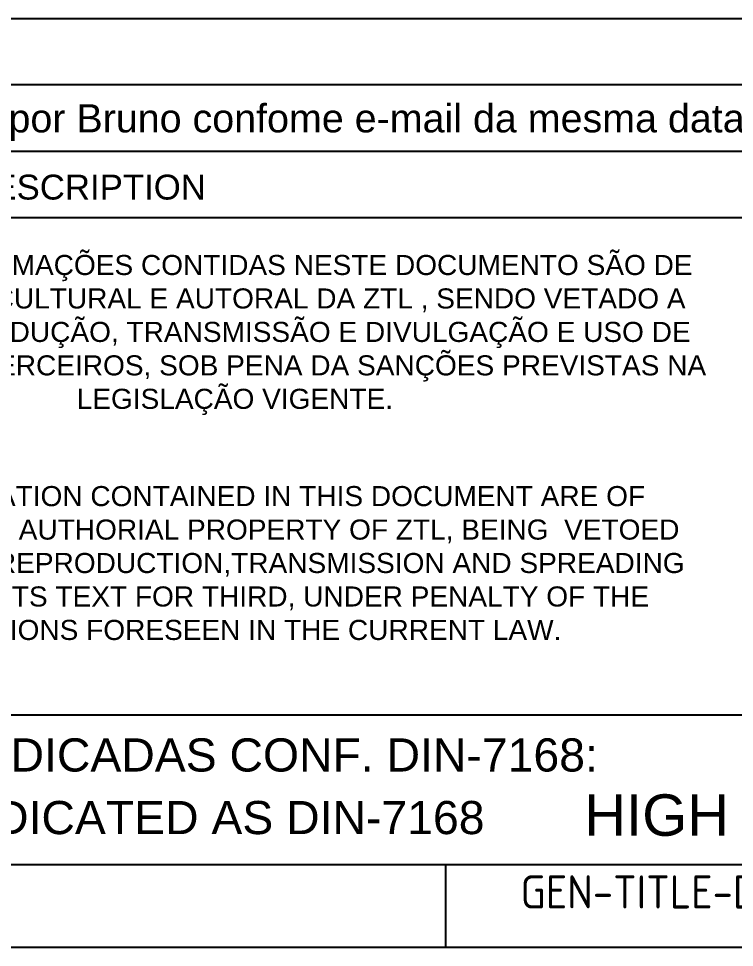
# Model space of a CAD drawing. Header units: millimetres. Extents: x 4510 to 4691, y 1198 to 1451.
# Drawn here: x 4584.5 to 4623.3, y 1197.9 to 1248.3 of the extents above; entities that cross this region are included whole.
import ezdxf
from ezdxf.enums import TextEntityAlignment as Align

# ---------------------------------------------------------------- set-up
doc = ezdxf.new("R2010")
doc.units = ezdxf.units.MM
doc.styles.add('ACISOTS', font='isocp.shx', dxfattribs={"height": 1})
doc.styles.get("Standard").update_dxf_attribs({"font": 'arial.ttf'})

msp = doc.modelspace()

# ---------------------------------------------------------------- linework, layer by layer
for p, q in [((4528.431, 1248.301), (4686.831, 1248.301)), ((4528.431, 1248.301), (4642.954, 1248.301)), ((4642.954, 1244.701), (4528.431, 1244.701)), ((4528.431, 1241.101), (4642.954, 1241.101)), ((4528.431, 1237.501), (4623.831, 1237.501)), ((4623.831, 1210.501), (4528.431, 1210.501)), ((4528.431, 1202.401), (4686.831, 1202.401)), ((4528.431, 1202.401), (4686.831, 1202.401))]:
    msp.add_line(p, q)
at = {"color": 135, "lineweight": 25}
for p, q in [((4607.631, 1197.901), (4607.631, 1202.401)), ((4691.331, 1197.901), (4510.431, 1197.901))]:
    msp.add_line(p, q, dxfattribs=at)

# ---------------------------------------------------------------- texts
for s, height, p in [('Alterações de dimensão solicitadas por Bruno confome e-mail da mesma data. ', 1.53071, (4549.801, 1242.126)), ('CHANGE DESCRIPTION', 1.35, (4573.14, 1238.482)), ('TOLERÂNCIAS NÃO INDICADAS CONF. DIN-7168:', 1.8, (4556.921, 1207.445)), ('TOLERANCES NOT INDICATED AS DIN-7168', 1.8, (4556.921, 1204.048))]:
    msp.add_text(s, height=height).set_placement(p)
at = {"linetype": 'Continuous', "char_height": 1.089, "attachment_point": 1}
for s, width, insert in [('\\pi0.90481;TODAS AS INFORMAÇÕES CONTIDAS NESTE DOCUMENTO SÃO DE \\P\\pi1.2818;PROPRIEDADE CULTURAL E AUTORAL DA ZTL , SENDO VETADO A \\P\\pi1.0493;CESSÃO, REPRODUÇÃO, TRANSMISSÃO E DIVULGAÇÃO E USO DE \\P\\pi0.11554;SEU TEOR POR TERCEIROS, SOB PENA DA SANÇÕES PREVISTAS NA \\P\\pi17.28;LEGISLAÇÃO VIGENTE.', 51.47871, (4570.33, 1235.475)), ('\\pi3.2175;ALL INFORMATION CONTAINED IN THIS DOCUMENT ARE OF \\P\\pi1.4414;CULTURAL AND AUTHORIAL PROPERTY OF ZTL, BEING  VETOED \\P\\pi1.1335;THE CESSION, REPRODUCTION,TRANSMISSION AND SPREADING \\P\\pi3.0118;AND USE OF ITS TEXT FOR THIRD, UNDER PENALTY OF THE \\P\\pi7.8889;SANCTIONS FORESEEN IN THE CURRENT LAW.', 50.65543, (4570.938, 1222.935))]:
    msp.add_mtext_dynamic_manual_height_columns(s, width=width, gutter_width=12.5, heights=[0], dxfattribs=dict(at, insert=insert))
msp.add_attdef('HIGH', text='', height=2.25).set_placement((4619.068, 1205.082), align=Align.MIDDLE_CENTER)
at = {"color": 135, "style": 'ACISOTS'}
msp.add_attdef('GEN-TITLE-DWG{30.6}', (4611.684, 1200.013), '', height=1.8, dxfattribs=at)

doc.saveas('drawing.dxf')
